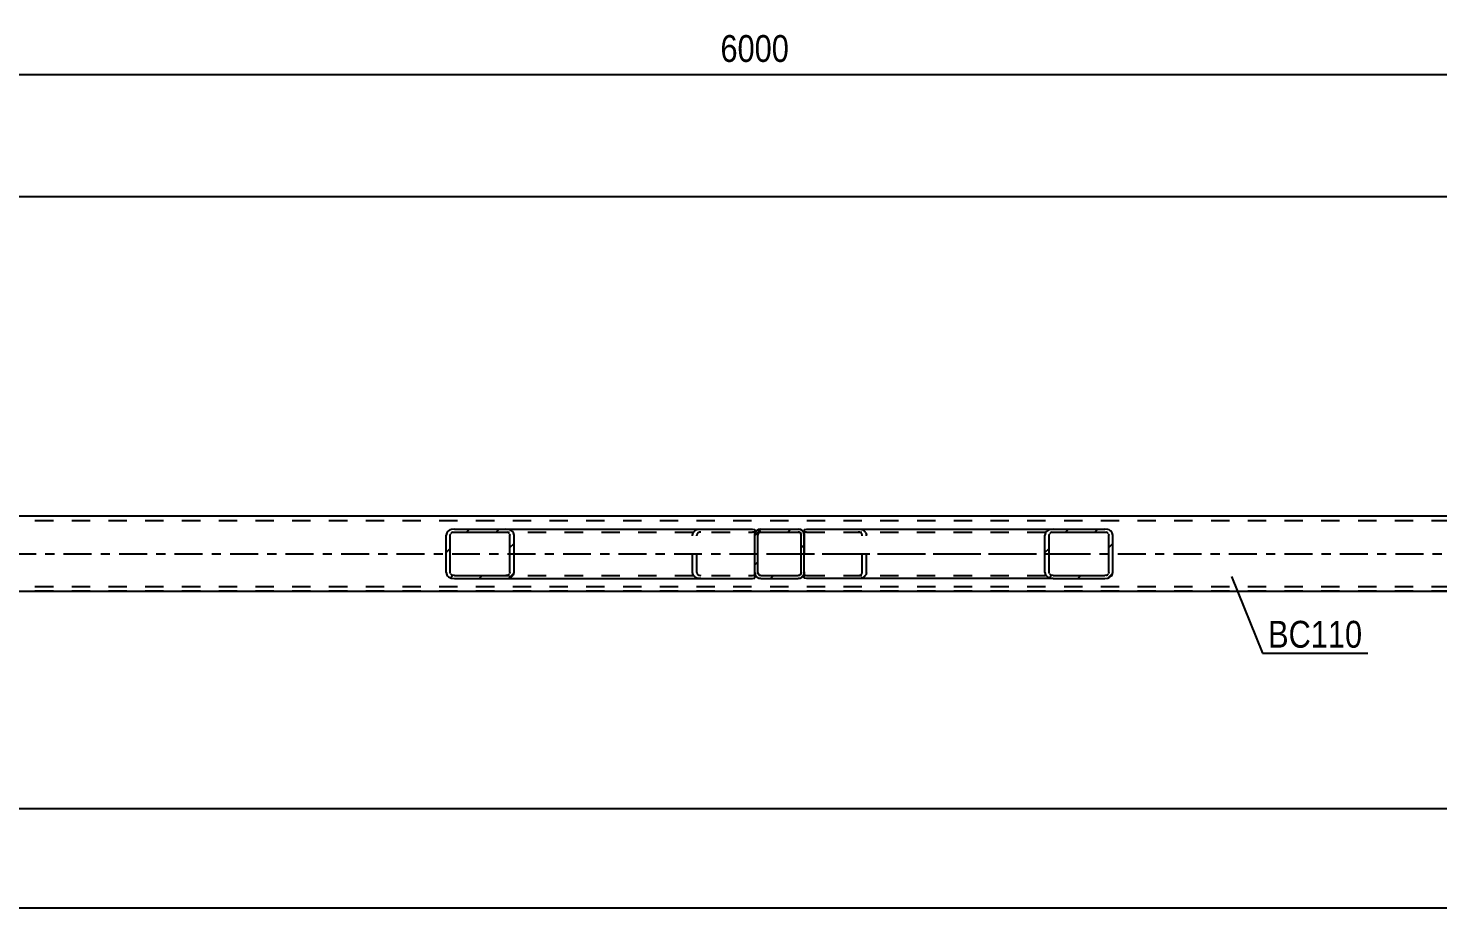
# Model space of a CAD drawing. Header units: millimetres. Extents: x -400 to 789, y -648 to 193.
# Drawn here: x -119.2 to 31.2, y -283.1 to -189.3 of the extents above; entities that cross this region are included whole.
import ezdxf

# ---------------------------------------------------------------- set-up
doc = ezdxf.new("R2010")
doc.units = ezdxf.units.MM
doc.linetypes.add('DXK_LINE_DOT2', pattern=[3.9198, 1.9599, -1.9599])
doc.linetypes.add('DXK_LINE_DOT3', pattern=[5.9187, 2.979, -0.9799, 0.9799, -0.9799])
doc.styles.add('Arial Narrow', font='ARIALN.TTF', dxfattribs={"height": 0.2})

# ---------------------------------------------------------------- blocks, each defined once
blk = doc.blocks.new('Part-392021936-4125 - 4046')
at = {"color": 2, "linetype": 'Continuous'}
for p, q in [((639.13, -241.35), (-287.06, -241.35)), ((-157.06, -249.35), (78.94, -249.35))]:
    blk.add_line(p, q, dxfattribs=at)
at = {"color": 7, "linetype": 'DXK_LINE_DOT2'}
for p, q in [((643.93, -241.83), (-287.06, -241.83)), ((643.93, -248.87), (-287.06, -248.87)), ((643.93, -249.35), (-161.06, -249.35))]:
    blk.add_line(p, q, dxfattribs=at)
at = {"color": 7, "linetype": 'DXK_LINE_DOT3'}
blk.add_line((-287.06, -245.35), (643.93, -245.35), dxfattribs=at)
blk = doc.blocks.new('Part-392021936-4095 - 4046')
at = {"linetype": 'Continuous'}
h = blk.add_hatch(dxfattribs=at)
h.set_pattern_fill('', scale=0.7, style=0, pattern_type=0)
h.set_pattern_definition([(45, (-4.045, -247.9456), (-1.57154, 1.57154), [])])
h.paths.add_polyline_path([(-4.38, -247.99), (-4.05, -247.95), (-3.76, -247.81), (-3.57, -247.6), (-3.5, -247.35), (-3.5, -243.35), (-3.57, -243.11), (-3.76, -242.9), (-4.05, -242.76), (-4.38, -242.71), (-9.87, -242.71), (-10.21, -242.76), (-10.49, -242.9), (-10.68, -243.11), (-10.75, -243.35), (-10.75, -247.35), (-10.68, -247.6), (-10.49, -247.81), (-10.21, -247.95), (-9.87, -247.99)])
h.paths.add_polyline_path([(-10.04, -247.65), (-10.18, -247.58), (-10.28, -247.48), (-10.31, -247.35), (-10.31, -243.35), (-10.28, -243.23), (-10.18, -243.13), (-10.04, -243.06), (-9.87, -243.03), (-4.38, -243.03), (-4.21, -243.06), (-4.07, -243.13), (-3.98, -243.23), (-3.94, -243.35), (-3.94, -247.35), (-3.98, -247.48), (-4.07, -247.58), (-4.21, -247.65), (-4.38, -247.67), (-9.87, -247.67)])
at = {"color": 2, "linetype": 'Continuous'}
for p, q in [((-36.42, -242.75), (-36.17, -242.71)), ((-36.42, -242.75), (-36.42, -243.35)), ((-36.17, -242.71), (-9.87, -242.71)), ((-10.68, -243.11), (-10.75, -243.35)), ((-10.75, -247.35), (-10.75, -243.35)), ((-10.31, -243.35), (-10.28, -243.23)), ((-10.31, -247.35), (-10.31, -243.35)), ((-9.87, -242.71), (-10.21, -242.76)), ((-10.04, -243.06), (-9.87, -243.03)), ((-9.87, -242.71), (-4.38, -242.71)), ((-9.87, -243.03), (-4.38, -243.03)), ((-4.05, -242.76), (-4.38, -242.71)), ((-4.38, -243.03), (-4.21, -243.06)), ((-3.98, -243.23), (-3.94, -243.35)), ((-3.94, -247.35), (-3.94, -243.35)), ((-3.5, -243.35), (-3.57, -243.11)), ((-3.5, -247.35), (-3.5, -243.35)), ((-36.42, -247.95), (-36.42, -247.35)), ((-36.42, -247.96), (-36.42, -247.95)), ((-36.17, -247.99), (-36.42, -247.96)), ((-9.87, -247.99), (-36.17, -247.99)), ((-10.75, -247.35), (-10.68, -247.6)), ((-10.28, -247.48), (-10.31, -247.35)), ((-10.21, -247.95), (-9.87, -247.99)), ((-9.87, -247.67), (-10.04, -247.65)), ((-9.87, -247.67), (-4.38, -247.67)), ((-9.87, -247.99), (-4.38, -247.99)), ((-4.21, -247.65), (-4.38, -247.67)), ((-4.38, -247.99), (-4.05, -247.95)), ((-3.94, -247.35), (-3.98, -247.48)), ((-3.57, -247.6), (-3.5, -247.35))]:
    blk.add_line(p, q, dxfattribs=at)
at = {"color": 7, "linetype": 'DXK_LINE_DOT2'}
for p, q in [((-36.42, -242.75), (-36.42, -243.1)), ((-36.33, -243.06), (-36.42, -243.1)), ((-36.42, -243.35), (-36.42, -247.81)), ((-36.17, -243.03), (-36.33, -243.06)), ((-36.17, -243.03), (-4.38, -243.03)), ((-30.67, -242.71), (-30.34, -242.76)), ((-30.51, -243.06), (-30.67, -243.03)), ((-30.24, -243.35), (-30.27, -243.23)), ((-30.24, -247.35), (-30.24, -243.35)), ((-29.86, -243.11), (-29.8, -243.35)), ((-29.8, -247.35), (-29.8, -243.35)), ((-9.87, -242.71), (-4.38, -242.71)), ((-36.42, -247.61), (-36.33, -247.65)), ((-36.33, -247.65), (-36.17, -247.67)), ((-36.17, -247.67), (-4.38, -247.67)), ((-30.67, -247.67), (-30.51, -247.65)), ((-30.34, -247.95), (-30.67, -247.99)), ((-30.27, -247.48), (-30.24, -247.35)), ((-29.8, -247.35), (-29.86, -247.6)), ((-9.87, -247.99), (-4.38, -247.99))]:
    blk.add_line(p, q, dxfattribs=at)
at = {"color": 7, "linetype": 'DXK_LINE_DOT3'}
blk.add_line((-40.27, -245.35), (-7.13, -245.35), dxfattribs=at)
at = {"color": 7, "linetype": 'DXK_LINE_DOT2'}
for centre, radius, start, end in [((-30.61, -243.45), 0.401, 32.4104, 75.4453), ((-30.54, -243.54), 0.802, 32.4104, 75.4453), ((-30.61, -247.26), 0.401, 284.5547, 327.5896), ((-30.54, -247.17), 0.802, 284.5547, 327.5896)]:
    blk.add_arc(centre, radius, start, end, dxfattribs=at)
at = {"color": 2, "linetype": 'Continuous'}
for centre, radius, start, end in [((-10.01, -243.54), 0.802, 104.5547, 147.5896), ((-9.94, -243.45), 0.401, 104.5547, 147.5896), ((-4.31, -243.45), 0.401, 32.4104, 75.4453), ((-4.25, -243.54), 0.802, 32.4104, 75.4453), ((-10.01, -247.17), 0.802, 212.4104, 255.4453), ((-9.94, -247.26), 0.401, 212.4104, 255.4453), ((-4.31, -247.26), 0.401, 284.5547, 327.5896), ((-4.25, -247.17), 0.802, 284.5547, 327.5896)]:
    blk.add_arc(centre, radius, start, end, dxfattribs=at)
blk = doc.blocks.new('Part-392021936-4372 - 4046')
at = {"linetype": 'Continuous'}
h = blk.add_hatch(dxfattribs=at)
h.set_pattern_fill('', scale=0.7, style=0, pattern_type=0)
h.set_pattern_definition([(45, (-67.917, -247.9456), (-1.57154, 1.57154), [])])
h.paths.add_polyline_path([(-68.25, -247.99), (-67.92, -247.95), (-67.63, -247.81), (-67.44, -247.6), (-67.37, -247.35), (-67.37, -243.35), (-67.44, -243.11), (-67.63, -242.9), (-67.92, -242.76), (-68.25, -242.71), (-73.74, -242.71), (-74.08, -242.76), (-74.37, -242.9), (-74.56, -243.11), (-74.62, -243.35), (-74.62, -247.35), (-74.56, -247.6), (-74.37, -247.81), (-74.08, -247.95), (-73.74, -247.99)])
h.paths.add_polyline_path([(-73.91, -247.65), (-74.05, -247.58), (-74.15, -247.48), (-74.18, -247.35), (-74.18, -243.35), (-74.15, -243.23), (-74.05, -243.13), (-73.91, -243.06), (-73.74, -243.03), (-68.25, -243.03), (-68.09, -243.06), (-67.94, -243.13), (-67.85, -243.23), (-67.81, -243.35), (-67.81, -247.35), (-67.85, -247.48), (-67.94, -247.58), (-68.09, -247.65), (-68.25, -247.67), (-73.74, -247.67)])
at = {"color": 2, "linetype": 'Continuous'}
for p, q in [((-74.56, -243.11), (-74.62, -243.35)), ((-74.62, -247.35), (-74.62, -243.35)), ((-74.18, -243.35), (-74.15, -243.23)), ((-74.18, -247.35), (-74.18, -243.35)), ((-73.74, -242.71), (-74.08, -242.76)), ((-73.91, -243.06), (-73.74, -243.03)), ((-73.74, -242.71), (-68.25, -242.71)), ((-73.74, -243.03), (-68.25, -243.03)), ((-68.25, -242.71), (-41.96, -242.71)), ((-67.92, -242.76), (-68.25, -242.71)), ((-68.25, -243.03), (-68.09, -243.06)), ((-67.85, -243.23), (-67.81, -243.35)), ((-67.81, -247.35), (-67.81, -243.35)), ((-67.37, -243.35), (-67.44, -243.11)), ((-67.37, -247.35), (-67.37, -243.35)), ((-41.96, -242.71), (-41.7, -242.75)), ((-41.7, -242.75), (-41.7, -242.76)), ((-41.7, -242.76), (-41.7, -242.9)), ((-41.7, -242.9), (-41.7, -243.35)), ((-74.62, -247.35), (-74.56, -247.6)), ((-74.15, -247.48), (-74.18, -247.35)), ((-74.08, -247.95), (-73.74, -247.99)), ((-73.74, -247.67), (-73.91, -247.65)), ((-73.74, -247.67), (-68.25, -247.67)), ((-73.74, -247.99), (-68.25, -247.99)), ((-68.09, -247.65), (-68.25, -247.67)), ((-68.25, -247.99), (-67.92, -247.95)), ((-68.25, -247.99), (-41.96, -247.99)), ((-67.81, -247.35), (-67.85, -247.48)), ((-67.44, -247.6), (-67.37, -247.35)), ((-41.96, -247.99), (-41.7, -247.96)), ((-41.7, -247.96), (-41.7, -247.35))]:
    blk.add_line(p, q, dxfattribs=at)
at = {"color": 7, "linetype": 'DXK_LINE_DOT2'}
for p, q in [((-73.74, -242.71), (-68.25, -242.71)), ((-73.74, -243.03), (-41.96, -243.03)), ((-48.33, -243.35), (-48.26, -243.11)), ((-48.33, -247.35), (-48.33, -243.35)), ((-47.86, -243.23), (-47.89, -243.35)), ((-47.89, -247.35), (-47.89, -243.35)), ((-47.79, -242.76), (-47.45, -242.71)), ((-47.45, -243.03), (-47.62, -243.06)), ((-41.79, -243.06), (-41.96, -243.03)), ((-41.7, -243.1), (-41.79, -243.06)), ((-41.7, -242.75), (-41.7, -242.75)), ((-41.7, -242.9), (-41.7, -243.1)), ((-41.7, -247.35), (-41.7, -243.11)), ((-73.74, -247.67), (-41.96, -247.67)), ((-73.74, -247.99), (-68.25, -247.99)), ((-48.26, -247.6), (-48.33, -247.35)), ((-47.89, -247.35), (-47.86, -247.48)), ((-47.45, -247.99), (-47.79, -247.95)), ((-47.62, -247.65), (-47.45, -247.67)), ((-41.96, -247.67), (-41.79, -247.65)), ((-41.79, -247.65), (-41.7, -247.61))]:
    blk.add_line(p, q, dxfattribs=at)
at = {"color": 2, "linetype": 'Continuous'}
for centre, radius, start, end in [((-73.88, -243.54), 0.802, 104.5547, 147.5895), ((-73.81, -243.45), 0.401, 104.5547, 147.5895), ((-68.19, -243.45), 0.401, 32.4105, 75.4453), ((-68.12, -243.54), 0.802, 32.4105, 75.4453), ((-73.88, -247.17), 0.802, 212.4105, 255.4453), ((-73.81, -247.26), 0.401, 212.4105, 255.4453), ((-68.19, -247.26), 0.401, 284.5547, 327.5895), ((-68.12, -247.17), 0.802, 284.5547, 327.5895)]:
    blk.add_arc(centre, radius, start, end, dxfattribs=at)
at = {"color": 7, "linetype": 'DXK_LINE_DOT2'}
for centre, radius, start, end in [((-47.59, -243.54), 0.802, 104.5547, 147.5895), ((-47.52, -243.45), 0.401, 104.5547, 147.5895), ((-47.59, -247.17), 0.802, 212.4105, 255.4453), ((-47.52, -247.26), 0.401, 212.4105, 255.4453)]:
    blk.add_arc(centre, radius, start, end, dxfattribs=at)
blk = doc.blocks.new('Part-392021936-4374 - 4046')
at = {"linetype": 'Continuous'}
h = blk.add_hatch(dxfattribs=at)
h.set_pattern_fill('', scale=0.7, style=0, pattern_type=0)
h.set_pattern_definition([(45, (-36.8178, -247.9456), (-1.57154, 1.57154), [])])
h.paths.add_polyline_path([(-37.06, -247.99), (-36.82, -247.95), (-36.61, -247.81), (-36.47, -247.6), (-36.42, -247.35), (-36.42, -243.35), (-36.47, -243.11), (-36.61, -242.9), (-36.82, -242.76), (-37.06, -242.71), (-41.06, -242.71), (-41.31, -242.76), (-41.52, -242.9), (-41.65, -243.11), (-41.7, -243.35), (-41.7, -247.35), (-41.65, -247.6), (-41.52, -247.81), (-41.31, -247.95), (-41.06, -247.99)])
h.paths.add_polyline_path([(-41.19, -247.65), (-41.29, -247.58), (-41.36, -247.48), (-41.38, -247.35), (-41.38, -243.35), (-41.36, -243.23), (-41.29, -243.13), (-41.19, -243.06), (-41.06, -243.03), (-37.06, -243.03), (-36.94, -243.06), (-36.84, -243.13), (-36.77, -243.23), (-36.74, -243.35), (-36.74, -247.35), (-36.77, -247.48), (-36.84, -247.58), (-36.94, -247.65), (-37.06, -247.67), (-41.06, -247.67)])
at = {"color": 7, "linetype": 'DXK_LINE_DOT2'}
for p, q in [((-41.7, -243.35), (-41.65, -243.11)), ((-41.7, -247.35), (-41.7, -243.35)), ((-41.36, -243.23), (-41.38, -243.35)), ((-41.38, -247.35), (-41.38, -243.35)), ((-41.31, -242.76), (-41.06, -242.71)), ((-41.06, -243.03), (-41.19, -243.06)), ((-41.06, -242.71), (-37.06, -242.71)), ((-41.06, -243.03), (-37.06, -243.03)), ((-37.06, -242.71), (-36.82, -242.76)), ((-36.94, -243.06), (-37.06, -243.03)), ((-36.74, -243.35), (-36.77, -243.23)), ((-36.74, -247.35), (-36.74, -243.35)), ((-36.47, -243.11), (-36.42, -243.35)), ((-36.42, -247.35), (-36.42, -243.35)), ((-41.65, -247.6), (-41.7, -247.35)), ((-41.38, -247.35), (-41.36, -247.48)), ((-41.06, -247.99), (-41.31, -247.95)), ((-41.19, -247.65), (-41.06, -247.67)), ((-41.06, -247.67), (-37.06, -247.67)), ((-41.06, -247.99), (-37.06, -247.99)), ((-37.06, -247.67), (-36.94, -247.65)), ((-36.82, -247.95), (-37.06, -247.99)), ((-36.77, -247.48), (-36.74, -247.35)), ((-36.42, -247.35), (-36.47, -247.6))]:
    blk.add_line(p, q, dxfattribs=at)
at = {"color": 2, "linetype": 'Continuous'}
for p, q in [((-41.65, -243.11), (-41.7, -243.35)), ((-41.7, -247.35), (-41.7, -243.35)), ((-41.38, -243.35), (-41.36, -243.23)), ((-41.38, -247.35), (-41.38, -243.35)), ((-41.06, -242.71), (-41.31, -242.76)), ((-41.19, -243.06), (-41.06, -243.03)), ((-41.06, -242.71), (-37.06, -242.71)), ((-41.06, -243.03), (-37.06, -243.03)), ((-36.82, -242.76), (-37.06, -242.71)), ((-37.06, -243.03), (-36.94, -243.06)), ((-36.77, -243.23), (-36.74, -243.35)), ((-36.74, -247.35), (-36.74, -243.35)), ((-36.42, -243.35), (-36.47, -243.11)), ((-36.42, -247.35), (-36.42, -243.35)), ((-41.7, -247.35), (-41.65, -247.6)), ((-41.36, -247.48), (-41.38, -247.35)), ((-41.31, -247.95), (-41.06, -247.99)), ((-41.06, -247.67), (-41.19, -247.65)), ((-41.06, -247.67), (-37.06, -247.67)), ((-41.06, -247.99), (-37.06, -247.99)), ((-36.94, -247.65), (-37.06, -247.67)), ((-37.06, -247.99), (-36.82, -247.95)), ((-36.74, -247.35), (-36.77, -247.48)), ((-36.47, -247.6), (-36.42, -247.35))]:
    blk.add_line(p, q, dxfattribs=at)
at = {"color": 7, "linetype": 'DXK_LINE_DOT2'}
for centre, radius, start, end in [((-41.06, -243.35), 0.64, 112.5, 157.5), ((-41.06, -243.35), 0.32, 112.5, 157.5), ((-37.06, -243.35), 0.32, 22.5, 67.5), ((-37.06, -243.35), 0.64, 22.5, 67.5), ((-41.06, -247.35), 0.64, 202.5, 247.5), ((-41.06, -247.35), 0.32, 202.5, 247.5), ((-37.06, -247.35), 0.32, 292.5, 337.5), ((-37.06, -247.35), 0.64, 292.5, 337.5)]:
    blk.add_arc(centre, radius, start, end, dxfattribs=at)
at = {"color": 2, "linetype": 'Continuous'}
for centre, radius, start, end in [((-41.06, -243.35), 0.64, 112.5, 157.5), ((-41.06, -243.35), 0.32, 112.5, 157.5), ((-37.06, -243.35), 0.32, 22.5, 67.5), ((-37.06, -243.35), 0.64, 22.5, 67.5), ((-41.06, -247.35), 0.64, 202.5, 247.5), ((-41.06, -247.35), 0.32, 202.5, 247.5), ((-37.06, -247.35), 0.32, 292.5, 337.5), ((-37.06, -247.35), 0.64, 292.5, 337.5)]:
    blk.add_arc(centre, radius, start, end, dxfattribs=at)
blk = doc.blocks.new('StraightDimension-392021936-4587 - 4046')
at = {"color": 7, "linetype": 'Continuous'}
blk.add_line((-161.69, -194.24), (78.3, -194.24), dxfattribs=at)
at = {"color": 0}
blk.add_wipeout([(-37.44, -193.49), (-37.44, -189.29), (-45.96, -189.29), (-45.96, -193.49)], dxfattribs=at)
at = {"color": 3, "style": 'Arial Narrow'}
blk.add_text('6000', height=2.863, dxfattribs=at).set_placement((-45.36, -192.89))
blk = doc.blocks.new('StraightDimension-392021936-24694 - 4046')
at = {"color": 7, "linetype": 'Continuous'}
blk.add_line((-300.96, -283.12), (644.93, -283.12), dxfattribs=at)
blk = doc.blocks.new('StraightDimension-392021936-24771 - 4046')
at = {"color": 7, "linetype": 'Continuous'}
blk.add_line((-299.96, -272.54), (643.93, -272.54), dxfattribs=at)
blk = doc.blocks.new('StraightDimension-392021936-30478 - 4046')
at = {"color": 7, "linetype": 'Continuous'}
blk.add_line((-166.35, -207.23), (643.93, -207.23), dxfattribs=at)
blk = doc.blocks.new('Mark-392021936-4121 - 4046')
at = {"color": 0}
blk.add_wipeout([(23.1, -255.37), (23.1, -252.37), (13.05, -252.37), (13.05, -255.37)], dxfattribs=at)
blk.add_wipeout([(23.1, -255.37), (23.1, -252.37), (13.05, -252.37), (13.05, -255.37)], dxfattribs=at)
at = {"color": 30, "linetype": 'Continuous'}
for p, q in [((9.15, -247.77), (12.45, -255.97)), ((12.45, -255.97), (23.7, -255.97))]:
    blk.add_line(p, q, dxfattribs=at)
at = {"color": 3, "style": 'Arial Narrow'}
blk.add_text('BC110', height=2.863, dxfattribs=at).set_placement((13.05, -255.37))

msp = doc.modelspace()

# ---------------------------------------------------------------- block references
for name in ['StraightDimension-392021936-4587 - 4046', 'Part-392021936-4125 - 4046', 'Part-392021936-4372 - 4046', 'Part-392021936-4374 - 4046', 'Part-392021936-4095 - 4046', 'StraightDimension-392021936-24694 - 4046']:
    msp.add_blockref(name, (0, 0))

# ---------------------------------------------------------------- next in the draw order: block references
for name in ['StraightDimension-392021936-30478 - 4046', 'StraightDimension-392021936-24771 - 4046']:
    msp.add_blockref(name, (0, 0))

# ---------------------------------------------------------------- next in the draw order: block references
msp.add_blockref('Mark-392021936-4121 - 4046', (0, 0))

doc.saveas('drawing.dxf')
